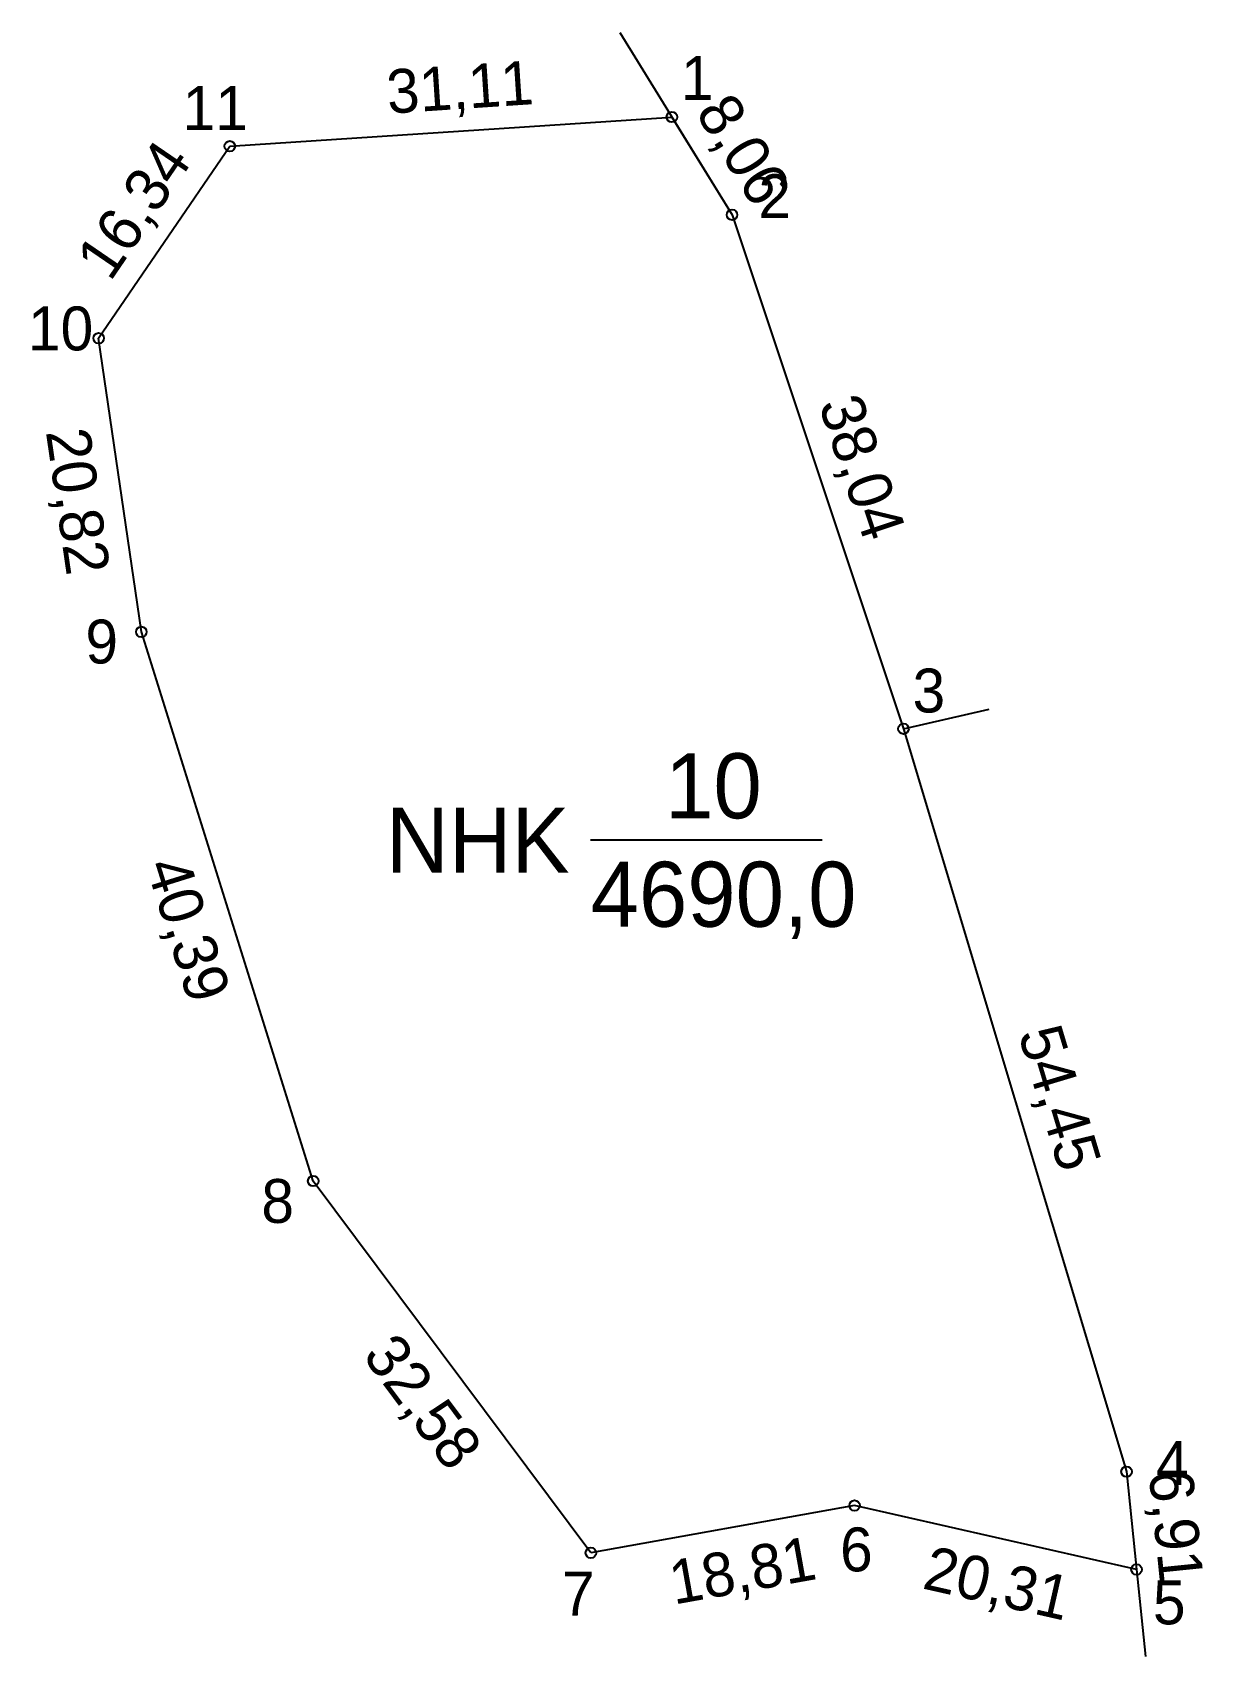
# Model space of a CAD drawing. Extents: x 549552 to 549635, y 1823302 to 1823416.
import ezdxf

# ---------------------------------------------------------------- set-up
doc = ezdxf.new("R2010")
doc.units = 0
for name, color, linetype in [('Level 10', 7, 'Continuous'), ('Level 17', 7, 'Continuous'), ('Level 42', 7, 'Continuous'), ('Level 43', 7, 'Continuous'), ('Level 44', 7, 'Continuous'), ('Level 45', 7, 'Continuous')]:
    doc.layers.add(name, color=color, linetype=linetype)

msp = doc.modelspace()

# ---------------------------------------------------------------- linework, layer by layer
at = {"layer": 'Level 10'}
for p, q in [((549566.3, 1823407.75), (549597.35, 1823409.8)), ((549597.35, 1823409.8), (549601.57, 1823402.94)), ((549557.09, 1823394.27), (549566.3, 1823407.75)), ((549601.57, 1823402.94), (549613.61, 1823366.86)), ((549560.09, 1823373.66), (549557.09, 1823394.27)), ((549572.16, 1823335.11), (549560.09, 1823373.66)), ((549613.61, 1823366.86), (549629.28, 1823314.71)), ((549591.66, 1823309.01), (549572.16, 1823335.11)), ((549629.28, 1823314.71), (549629.98, 1823307.84)), ((549610.18, 1823312.33), (549591.66, 1823309.01)), ((549629.98, 1823307.84), (549610.18, 1823312.33))]:
    msp.add_line(p, q, dxfattribs=at)
at = {"layer": 'Level 17'}
for centre in [(549597.35, 1823409.8), (549566.3, 1823407.75), (549601.57, 1823402.94), (549557.09, 1823394.27), (549560.09, 1823373.66), (549613.61, 1823366.86), (549572.16, 1823335.11), (549629.28, 1823314.71), (549610.18, 1823312.33), (549591.66, 1823309.01), (549629.98, 1823307.84)]:
    msp.add_circle(centre, 0.37, dxfattribs=at)
at = {"layer": 'Level 44'}
for p, q in [((549593.69, 1823415.73), (549601.57, 1823402.94)), ((549613.61, 1823366.86), (549619.63, 1823368.23)), ((549629.98, 1823307.84), (549630.6, 1823301.73))]:
    msp.add_line(p, q, dxfattribs=at)
at = {"layer": 'Level 45'}
msp.add_line((549591.64, 1823359.05), (549607.91, 1823359.05), dxfattribs=at)

# ---------------------------------------------------------------- texts
at = {"layer": 'Level 42'}
for s, rotation, p in [('31,11', 3.7746, (549577.42, 1823410.03)), ('8,06', 301.615, (549598.95, 1823410.13)), ('16,34', 55.6669, (549557.9, 1823398.18)), ('38,04', 288.454, (549607.63, 1823389.64)), ('20,82', 278.2877, (549553.38, 1823387.72)), ('40,39', 287.3875, (549560.39, 1823357.26)), ('54,45', 286.7244, (549621.65, 1823345.46)), ('32,58', 306.7605, (549575.56, 1823322.84)), ('6,91', 275.8162, (549630.83, 1823314.71)), ('18,81', 10.1564, (549597.49, 1823305.37)), ('20,31', 347.2169, (549614.85, 1823306.53))]:
    msp.add_text(s, height=3.08, rotation=rotation, dxfattribs=at).set_placement(p)
at = {"layer": 'Level 43'}
for s, p in [('1', (549597.98, 1823411)), ('11', (549562.99, 1823408.89)), ('2', (549603.42, 1823402.7)), ('10', (549552.13, 1823393.42)), ('9', (549556.16, 1823371.44)), ('3', (549614.25, 1823368)), ('8', (549568.52, 1823332.17)), ('4', (549631.35, 1823313.77)), ('6', (549609.16, 1823307.71)), ('7', (549589.63, 1823304.61)), ('5', (549631.13, 1823303.99))]:
    msp.add_text(s, height=3.08, dxfattribs=at).set_placement(p)
at = {"layer": 'Level 45'}
for s, p in [('10', (549596.87, 1823360.57)), ('NHK', (549577.27, 1823356.76)), ('4690,0', (549591.64, 1823352.96))]:
    msp.add_text(s, height=4.565, dxfattribs=at).set_placement(p)

doc.saveas('drawing.dxf')
